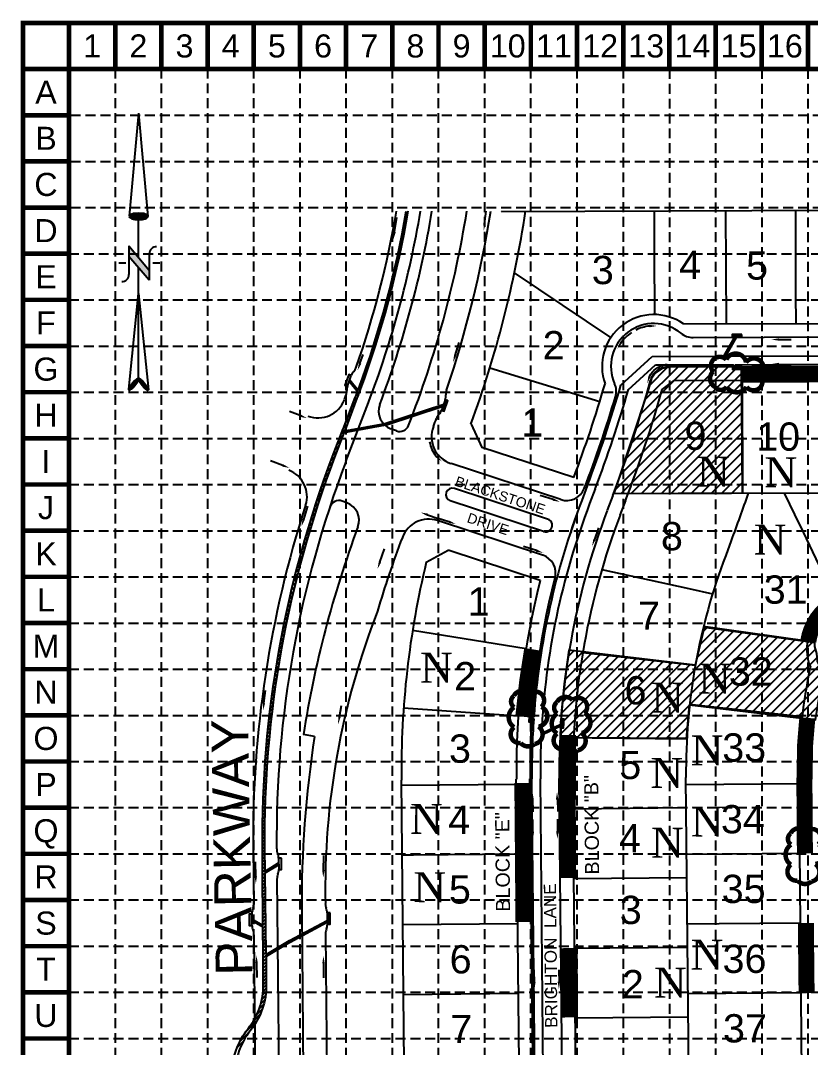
# Model space of a CAD drawing. Header units: feet. Extents: x 2468808 to 2471949, y 7110842 to 7112807.
# Drawn here: x 2468808 to 2469646, y 7111717 to 7112807 of the extents above; entities that cross this region are included whole.
import ezdxf
from ezdxf.enums import TextEntityAlignment as Align

# ---------------------------------------------------------------- set-up
doc = ezdxf.new("R2010")
doc.units = ezdxf.units.FT
doc.header["$LTSCALE"] = 35
doc.header["$MEASUREMENT"] = 0
doc.linetypes.add('HIDDEN', pattern=[0.375, 0.25, -0.125])
doc.linetypes.add('PHANTOM2', pattern=[3.15, 1.9, -0.25, 0.25, -0.25, 0.25, -0.25])
for name, color, linetype in [('AROW', 250, 'CONTINUOUS'), ('BASE', 7, 'CONTINUOUS'), ('BDY', 250, 'PHANTOM2'), ('BLOCKNO', 250, 'CONTINUOUS'), ('EROSION BLANKET', 84, 'CONTINUOUS'), ('EXIST', 250, 'CONTINUOUS'), ('EXPVMT', 250, 'CONTINUOUS'), ('EXSTM', 250, 'CONTINUOUS'), ('FLOW', 250, 'CONTINUOUS'), ('GRID', 254, 'HIDDEN'), ('INLET PROTECTION', 5, 'CONTINUOUS'), ('LOT', 250, 'CONTINUOUS'), ('LOTNO', 250, 'CONTINUOUS'), ('NARROW', 7, 'CONTINUOUS'), ('Newcastle homesites', 194, 'CONTINUOUS'), ('PVMT', 250, 'CONTINUOUS'), ('SODDED LOT', 2, 'CONTINUOUS'), ('SROW', 250, 'CONTINUOUS'), ('STM', 1, 'CONTINUOUS'), ('STRNAMES', 250, 'CONTINUOUS')]:
    doc.layers.add(name, color=color, linetype=linetype)
doc.styles.add('NEWCASTLE', font='TIMES.TTF')
doc.styles.get("Standard").update_dxf_attribs({"font": 'ARIAL.TTF'})
pattern_1 = [(135, (2469969.21754, 7111311.09382), (-0.176776695, -0.176776695), [])]
pattern_2 = [(45, (2468945.1661, 7111828.20732), (-0.176776695, 0.176776695), [])]

# ---------------------------------------------------------------- blocks, each defined once
blk = doc.blocks.new('1DB')
at = {"layer": 'FLOW'}
for p, q in [((6.2, 13), (20.1, 13)), ((6.2, -13.5), (20.1, -13.5))]:
    blk.add_line(p, q, dxfattribs=at)
for points in [[(7.3, 11.7), (7.3, 14.3), (-0.6, 13)], [(7.3, -14.3), (7.3, -11.7), (-0.6, -13)]]:
    blk.add_solid(points, dxfattribs=at)
blk = doc.blocks.new('North Arrow')
at = {"layer": 'NARROW'}
for p, q in [((32.43, 3.06), (32.43, 4.63)), ((28.77, -2.09), (34.02, 2.32)), ((36.18, 2.33), (30.46, 2.33)), ((36.16, 2.32), (31.04, -2.09)), ((0, 0), (22.36, 2)), ((0, 0), (22.33, -2.02)), ((39.1, 0.01), (59.96, 2.11)), ((31.2, -0.05), (21.66, -0.05)), ((21.66, -0.05), (21.66, -0.05)), ((28.77, -2.09), (34.95, -2.09)), ((57.45, -0.05), (33.41, -0.05)), ((59.83, -2.14), (39.04, -0.01)), ((57.69, -0.03), (57.77, -0.01)), ((57.77, -0.05), (57.69, -0.03)), ((32.43, -4.26), (32.43, -2.8))]:
    blk.add_line(p, q, dxfattribs=at)
blk.add_lwpolyline([(22.36, -2.03), (22.59, -1.93, 0.091577), (22.87, -1.44, 0.048306), (23.03, -0.75), (23.07, -0.01), (23.01, 0.82, 0.048306), (22.87, 1.42, 0.091577), (22.59, 1.91), (22.36, 2.01), (22.14, 1.91, 0.091577), (21.86, 1.42, 0.048306), (21.72, 0.82), (21.66, -0.01), (21.72, -0.83, 0.048306), (21.86, -1.44, 0.091577), (22.14, -1.93)], format="xyb", close=True, dxfattribs=at)
for points in [[(57.46, -0.03), (57.44, 0.08, -0.066818), (57.67, 0.47, -0.03073), (58.01, 0.84), (58.52, 1.29), (59.07, 1.7, -0.03073), (59.5, 1.95, -0.066818), (59.93, 2.1), (60.04, 2.06)], [(60.04, 2.06), (60.05, 1.95, -0.066818), (59.82, 1.56, -0.03073), (59.43, 1.14), (58.97, 0.74), (58.42, 0.33, -0.03073), (57.99, 0.08, -0.036692), (57.76, -0.02)], [(57.46, -0.04), (57.44, -0.15, 0.066818), (57.67, -0.54, 0.03073), (58.01, -0.9), (58.52, -1.36), (59.07, -1.77, 0.03073), (59.5, -2.02, 0.066818), (59.93, -2.17), (60.04, -2.13)], [(60.04, -2.13), (60.05, -2.01, 0.066818), (59.82, -1.63, 0.03073), (59.43, -1.2), (58.97, -0.8), (58.42, -0.4, 0.03073), (57.99, -0.15, 0.036692), (57.76, -0.05)]]:
    blk.add_lwpolyline(points, format="xyb", dxfattribs=at)
for centre, start, end in [((30.46, 3.86), 178.8769, 270), ((34.95, -3.62), 358.8769, 90)]:
    blk.add_arc(centre, 1.53, start, end, dxfattribs=at)
for points in [[(31.05, -2.09), (36.15, 2.36), (28.75, -2.06), (34.01, 2.36)], [(23.03, -0.76), (21.67, -0.05), (23.07, -0.05), (21.72, 0.82)], [(23.07, -0.05), (21.72, 0.82), (23.02, 0.75), (21.85, 1.42)], [(23.02, 0.75), (21.85, 1.42), (22.87, 1.44), (22.14, 1.91)], [(22.87, 1.44), (22.14, 1.91), (22.59, 1.91), (22.36, 2)], [(57.44, 0.08), (57.7, -0.01), (57.5, 0.21), (57.77, -0.01)], [(57.45, -0.04), (57.69, -0.02), (57.44, 0.08), (57.7, -0.01)], [(57.5, 0.21), (57.77, -0.01), (57.6, 0.39), (57.94, 0.06)], [(57.6, 0.39), (57.94, 0.06), (57.68, 0.5), (58.07, 0.13)], [(57.68, 0.5), (58.07, 0.13), (57.84, 0.66), (58.29, 0.26)], [(57.84, 0.66), (58.29, 0.26), (58.03, 0.86), (58.52, 0.41)], [(58.03, 0.86), (58.52, 0.41), (58.26, 1.07), (58.73, 0.57)], [(58.26, 1.07), (58.73, 0.57), (58.52, 1.3), (59.05, 0.81)], [(58.52, 1.3), (59.05, 0.81), (58.7, 1.42), (59.26, 0.99)], [(59.26, 1), (58.69, 1.42), (59.45, 1.15), (59, 1.65)], [(59.45, 1.15), (59, 1.65), (59.62, 1.34), (59.28, 1.82)], [(59.62, 1.34), (59.28, 1.82), (59.81, 1.55), (59.49, 1.95)], [(59.81, 1.55), (59.49, 1.95), (59.93, 1.73), (59.69, 2.04)], [(59.93, 1.73), (59.69, 2.04), (60.05, 1.94), (59.93, 2.1)], [(60.05, 1.94), (59.93, 2.1), (60.04, 2.06)], [(22.87, -1.44), (21.72, -0.87), (23.03, -0.76), (21.67, -0.05)], [(22.58, -1.93), (21.86, -1.45), (22.87, -1.44), (21.72, -0.87)], [(22.36, -2.01), (22.14, -1.93), (22.58, -1.93), (21.86, -1.45)], [(57.44, -0.14), (57.69, -0.02), (57.45, -0.04), (57.69, -0.02)], [(57.46, -0.19), (57.7, -0.03), (57.44, -0.14), (57.69, -0.02)], [(57.53, -0.33), (57.76, -0.05), (57.46, -0.19), (57.7, -0.03)], [(57.63, -0.48), (57.9, -0.1), (57.53, -0.33), (57.76, -0.05)], [(57.78, -0.66), (58.09, -0.2), (57.63, -0.48), (57.9, -0.1)], [(57.97, -0.87), (58.34, -0.35), (57.78, -0.66), (58.09, -0.2)], [(58.24, -1.11), (58.61, -0.54), (57.97, -0.87), (58.34, -0.35)], [(58.61, -1.43), (58.93, -0.77), (58.24, -1.11), (58.61, -0.54)], [(58.91, -1.64), (59.2, -1), (58.61, -1.43), (58.93, -0.77)], [(59.12, -1.79), (59.57, -1.36), (58.92, -1.65), (59.2, -1.01)], [(59.35, -1.93), (59.81, -1.62), (59.12, -1.79), (59.57, -1.36)], [(59.54, -1.32), (59.41, -1.18), (59.21, -1.01)], [(59.58, -2.05), (59.93, -1.79), (59.35, -1.93), (59.81, -1.62)], [(59.78, -2.13), (60.05, -2.01), (59.58, -2.05), (59.93, -1.79)], [(59.92, -2.17), (60.04, -2.13), (59.78, -2.13), (60.05, -2.01)]]:
    blk.add_solid(points, dxfattribs=at)

msp = doc.modelspace()

# ---------------------------------------------------------------- hatches: boundary and pattern name
at = {"layer": 'SODDED LOT'}
h = msp.add_hatch(dxfattribs=at)
h.set_pattern_fill('ANSI31', color=256, scale=60, style=0)
h.paths.add_polyline_path([(2471074.5, 7112290.2), (2471164.6, 7112290.5), (2471164, 7112435), (2471074.1, 7112434.7)])
edge = h.paths.add_edge_path()
edge.add_line((2471343.8, 7111971.4), (2471344.7, 7112114.9))
edge.add_line((2471344.7, 7112114.9), (2471539.9, 7112116.2))
edge.add_arc((2471540, 7112097.8), 18.4, 0.6652, 90.3626, ccw=False)
edge.add_line((2471558.3, 7112098), (2471558.4, 7111971.6))
edge.add_line((2471558.4, 7111971.6), (2471343.8, 7111971.4))
h.paths.add_polyline_path([(2471734, 7111796.9), (2471589.9, 7111797.2), (2471589.6, 7111707.8), (2471734, 7111707.3)])
h.paths.add_polyline_path([(2471256.5, 7111650.5), (2471346.6, 7111651.4), (2471345.3, 7111794.4), (2471256.1, 7111794.9)])
h.paths.add_polyline_path([(2470896.1, 7111649.7), (2470986.2, 7111650.2), (2470985.8, 7111794.1), (2470895.5, 7111793.8)])
h.paths.add_polyline_path([(2471075.9, 7111650), (2471166.4, 7111650.4), (2471166, 7111506.4), (2471076.3, 7111505.2)])
edge = h.paths.add_edge_path()
edge.add_line((2470616.6, 7111503.8), (2470614.6, 7111613.5))
edge.add_line((2470614.6, 7111613.5), (2470752, 7111614.5))
edge.add_line((2470752, 7111614.5), (2470752.5, 7111524.2))
edge.add_arc((2470733, 7111524.1), 19.5, -88.4919, 0.3567, ccw=False)
edge.add_line((2470733.5, 7111504.6), (2470623.7, 7111504.2))
edge.add_line((2470623.7, 7111504.2), (2470616.6, 7111503.8))
h.paths.add_polyline_path([(2470463.6, 7111603.2), (2470613, 7111603.4), (2470612.9, 7111756.9), (2470462.9, 7111757.4)])
h.paths.add_polyline_path([(2469852.6, 7111706.2), (2469854.1, 7111571.6), (2469927.9, 7111571.6), (2469926.6, 7111706)])
edge = h.paths.add_edge_path()
edge.add_line((2470297.3, 7111740.5), (2470297.3, 7111842))
edge.add_line((2470297.3, 7111842), (2470411.9, 7111842.4))
edge.add_arc((2470411.9, 7111823), 19.4, 2.0481, 90.236, ccw=False)
edge.add_line((2470431.4, 7111823.7), (2470431.8, 7111741))
edge.add_line((2470431.8, 7111741), (2470297.3, 7111740.5))
h.paths.add_polyline_path([(2470148.9, 7111841.3), (2470149.5, 7111666.1), (2470223.6, 7111666.4), (2470222.9, 7111841.7)])
h.paths.add_polyline_path([(2470001.1, 7111840.8), (2469926.2, 7111840.4), (2469926.8, 7111706.4), (2470001.5, 7111706.6)])
h.paths.add_polyline_path([(2469683.7, 7111706.2), (2469852.2, 7111706.2), (2469851.4, 7111840.1), (2469708.6, 7111840.1), (2469694.2, 7111838.7), (2469687, 7111833.8), (2469682.2, 7111824.5), (2469681.4, 7111811.1), (2469682.4, 7111706.1)])
h.paths.add_polyline_path([(2469381, 7112045.7), (2469514.3, 7112044.5), (2469517.5, 7112080.6), (2469651.2, 7112064.4), (2469658.5, 7112108.2), (2469658.5, 7112116.8), (2469656.5, 7112120), (2469653.2, 7112126.9), (2469652.8, 7112135.1), (2469650.4, 7112142.4), (2469650.4, 7112146.4), (2469533, 7112162.7), (2469523.6, 7112122.5), (2469389.5, 7112138.3), (2469384.7, 7112102.6), (2469381.4, 7112070.9)])
h.paths.add_polyline_path([(2470183.6, 7112307.1), (2470258.3, 7112308.1), (2470258, 7112441), (2470183, 7112441)])
h.paths.add_polyline_path([(2470033.7, 7112306.6), (2470108.6, 7112307.6), (2470107.6, 7112441.3), (2470033, 7112441)])
h.paths.add_polyline_path([(2469731.5, 7112305.7), (2469808.5, 7112305.9), (2469807.9, 7112440.4), (2469731.1, 7112440.1)])
h.paths.add_polyline_path([(2469437.2, 7112304.7), (2469573.7, 7112305.3), (2469572.9, 7112439.8), (2469497.1, 7112438.9), (2469488.7, 7112437.5), (2469481.6, 7112432.7), (2469477.4, 7112427), (2469474.2, 7112416)])
h.paths.add_polyline_path([(2470320.4, 7112607.5), (2470321.1, 7112473.2), (2470245.5, 7112472.9), (2470245.1, 7112607)])
h.paths.add_polyline_path([(2470255.7, 7112007.2), (2470416.4, 7112007.9), (2470430.9, 7112007.8), (2470430.5, 7112122.8), (2470430.5, 7112123.9), (2470430.3, 7112125.5), (2470430, 7112126.7), (2470429.9, 7112127.2), (2470429.6, 7112128.2), (2470429.5, 7112128.7), (2470429, 7112130.2), (2470428.3, 7112131.6), (2470427.4, 7112133), (2470426.6, 7112134.3), (2470425.6, 7112135.6), (2470424.5, 7112136.7), (2470423.4, 7112137.7), (2470422, 7112138.8), (2470420.8, 7112139.5), (2470419.2, 7112140.4), (2470417.8, 7112141), (2470416.4, 7112141.5), (2470415.1, 7112141.9), (2470413.1, 7112142.2), (2470411.7, 7112142.4), (2470255.7, 7112141.7)])
h.paths.add_polyline_path([(2470605.1, 7112373.6), (2470460.6, 7112373.3), (2470460.5, 7112450.6), (2470529.8, 7112450.1), (2470605, 7112450.5)])
at = {"layer": 'STM'}
h = msp.add_hatch(dxfattribs=at)
h.set_pattern_fill('ANSI31', color=5, scale=2, style=0)
h.set_pattern_definition(pattern_2)
h.paths.add_polyline_path([(2469573, 7112473.6), (2469563, 7112473.5), (2469563, 7112470.5), (2469573, 7112470.6)])
h = msp.add_hatch(dxfattribs=at)
h.set_pattern_fill('ANSI31', color=5, scale=2, style=0)
h.set_pattern_definition(pattern_2)
h.paths.add_polyline_path([(2469573.1, 7112439.6), (2469563.1, 7112439.5), (2469563.1, 7112436.5), (2469573.1, 7112436.6)])
h = msp.add_hatch(dxfattribs=at)
h.set_pattern_fill('ANSI31', color=5, scale=2, angle=90, style=0)
h.set_pattern_definition(pattern_1)
h.paths.add_polyline_path([(2469261.2, 7112403.3), (2469258.3, 7112404.3), (2469254.3, 7112393), (2469257.2, 7112392)])
h = msp.add_hatch(dxfattribs=at)
h.set_pattern_fill('ANSI31', color=5, scale=2, angle=90, style=0)
h.set_pattern_definition(pattern_1)
h.paths.add_polyline_path([(2469350, 7112062.2), (2469350.7, 7112072.2), (2469347.7, 7112072.4), (2469347, 7112062.5)])
h = msp.add_hatch(dxfattribs=at)
h.set_pattern_fill('ANSI31', color=5, scale=2, angle=90, style=0)
h.set_pattern_definition(pattern_1)
h.paths.add_polyline_path([(2469380.7, 7112055.8), (2469381.3, 7112065.8), (2469384.3, 7112065.6), (2469383.6, 7112055.6)])
h = msp.add_hatch(dxfattribs=at)
h.set_pattern_fill('ANSI31', color=5, scale=2, style=0)
h.set_pattern_definition([(45, (2467954.68205, 7111135.87366), (-0.176776695, 0.176776695), [])])
h.paths.add_polyline_path([(2469136.1, 7111859.6), (2469133.1, 7111859.6), (2469133.3, 7111847.6), (2469136.3, 7111847.6)])

# ---------------------------------------------------------------- linework, layer by layer
at = {"layer": 'AROW', "color": 7}
for p, q in [((2469285.7, 7112378.2), (2469297.3, 7112353.7)), ((2469394.8, 7112321.6), (2469297.3, 7112353.7)), ((2469452.5, 7112304.6), (2470415.4, 7112307.9)), ((2469561.9, 7112254.8), (2469556, 7112239.1)), ((2469238.3, 7112232), (2469261.4, 7112244.5)), ((2469359.1, 7112212.3), (2469261.4, 7112244.5)), ((2469517.5, 7111624.6), (2469513.8, 7112003.4)), ((2469214.7, 7111698.8), (2469211.8, 7112000.5))]:
    msp.add_line(p, q, dxfattribs=at)
for centre, radius, start, end in [((2468172.2, 7112783.7), 1185, 339.9917, 351.2932), ((2468172.2, 7112783.7), 1487, 339.1649, 341.2257), ((2470158.8, 7112009.6), 947, 166.4222, 180.5521), ((2470158.8, 7112009.6), 645, 159.1635, 180.5521)]:
    msp.add_arc(centre, radius, start, end, dxfattribs=at)
at = {"layer": 'BASE', "const_width": 4.9}
for points in [[(2468810.2, 7110844.3), (2471946.2, 7110844.3), (2471946.2, 7112804.3), (2468810.2, 7112804.3)], [(2468859.2, 7110893.3), (2471897.2, 7110893.3), (2471897.2, 7112755.3), (2468859.2, 7112755.3)]]:
    msp.add_lwpolyline(points, close=True, dxfattribs=at)
for points in [[(2468859.2, 7112755.3), (2468859.2, 7112804.3)], [(2468908.2, 7112755.3), (2468908.2, 7112804.3)], [(2468957.2, 7112755.3), (2468957.2, 7112804.3)], [(2469006.2, 7112755.3), (2469006.2, 7112804.3)], [(2469055.2, 7112755.3), (2469055.2, 7112804.3)], [(2469104.2, 7112755.3), (2469104.2, 7112804.3)], [(2469153.2, 7112755.3), (2469153.2, 7112804.3)], [(2469202.2, 7112755.3), (2469202.2, 7112804.3)], [(2469251.2, 7112755.3), (2469251.2, 7112804.3)], [(2469300.2, 7112755.3), (2469300.2, 7112804.3)], [(2469349.2, 7112755.3), (2469349.2, 7112804.3)], [(2469398.2, 7112755.3), (2469398.2, 7112804.3)], [(2469447.2, 7112755.3), (2469447.2, 7112804.3)], [(2469496.2, 7112755.3), (2469496.2, 7112804.3)], [(2469545.2, 7112755.3), (2469545.2, 7112804.3)], [(2469594.2, 7112755.3), (2469594.2, 7112804.3)], [(2469643.2, 7112755.3), (2469643.2, 7112804.3)], [(2468859.2, 7112755.3), (2468810.2, 7112755.3)], [(2468859.2, 7112706.3), (2468810.2, 7112706.3)], [(2468859.2, 7112657.3), (2468810.2, 7112657.3)], [(2468859.2, 7112608.3), (2468810.2, 7112608.3)], [(2468859.2, 7112559.3), (2468810.2, 7112559.3)], [(2468859.2, 7112510.3), (2468810.2, 7112510.3)], [(2468859.2, 7112461.3), (2468810.2, 7112461.3)], [(2468859.2, 7112412.3), (2468810.2, 7112412.3)], [(2468859.2, 7112363.3), (2468810.2, 7112363.3)], [(2468859.2, 7112314.3), (2468810.2, 7112314.3)], [(2468859.2, 7112265.3), (2468859.2, 7112314.3)], [(2468859.2, 7112265.3), (2468810.2, 7112265.3)], [(2468859.2, 7112216.3), (2468810.2, 7112216.3)], [(2468859.2, 7112167.3), (2468810.2, 7112167.3)], [(2468859.2, 7112118.3), (2468810.2, 7112118.3)], [(2468859.2, 7112069.3), (2468810.2, 7112069.3)], [(2468859.2, 7112020.3), (2468810.2, 7112020.3)], [(2468859.2, 7111971.3), (2468810.2, 7111971.3)], [(2468859.2, 7111922.3), (2468810.2, 7111922.3)], [(2468859.2, 7111873.3), (2468810.2, 7111873.3)], [(2468859.2, 7111824.3), (2468810.2, 7111824.3)], [(2468859.2, 7111775.3), (2468810.2, 7111775.3)], [(2468859.2, 7111726.3), (2468810.2, 7111726.3)]]:
    msp.add_lwpolyline(points, dxfattribs=at)
at = {"layer": 'BDY', "color": 7, "linetype": 'Continuous'}
msp.add_line((2469318.2, 7112604.2), (2470604.4, 7112608.6), dxfattribs=at)
at = {"layer": 'EROSION BLANKET', "const_width": 17}
for points in [[(2469730.8, 7112431.3), (2469573.4, 7112430.9)], [(2469741, 7112179.3), (2469737.1, 7112179.3), (2469735.3, 7112179.7), (2469732.5, 7112181.5), (2469727.2, 7112185), (2469718.8, 7112189.9), (2469711.6, 7112192.4), (2469703.1, 7112194.1), (2469693.6, 7112194.5), (2469685.1, 7112193.4), (2469676.6, 7112190.6), (2469668.6, 7112186.4), (2469660.2, 7112180.1), (2469657.4, 7112177.4), (2469653.1, 7112172), (2469650.2, 7112167.3), (2469646.9, 7112160.1), (2469645, 7112154.6), (2469644.1, 7112150.4), (2469643.7, 7112147.9)], [(2469341.2, 7112067.8), (2469345.4, 7112105.9), (2469350.6, 7112139.4)], [(2469639.5, 7111996.3), (2469639.7, 7112011.3), (2469640.3, 7112039.4), (2469642.6, 7112066.6)], [(2469388.4, 7111970.3), (2469388.7, 7112048.3)], [(2469341.4, 7111849.9), (2469340.2, 7111997.4)], [(2469640, 7111922.7), (2469639.5, 7111996.5)], [(2469388.4, 7111970.3), (2469388.7, 7111896.6)], [(2469641.8, 7111774.4), (2469641, 7111848.9)], [(2469390.4, 7111822.2), (2469390.8, 7111748.6)]]:
    msp.add_lwpolyline(points, dxfattribs=at)
at = {"layer": 'EXIST', "color": 7}
for radius, start, end in [(1160, 351.0998, 351.105), (1185, 351.2932, 351.2942)]:
    msp.add_arc((2468172.2, 7112783.7), radius, start, end, dxfattribs=at)
at = {"layer": 'EXPVMT', "color": 7}
for p, q in [((2469151.3, 7112404.4), (2469153, 7112408.9)), ((2469153, 7112338.6), (2469176.9, 7112401.3)), ((2469054.5, 7111927.3), (2469055.1, 7111868.4)), ((2469079.8, 7111895.6), (2469085.5, 7111305.2)), ((2469055.4, 7111836.4), (2469060.5, 7111305.2))]:
    msp.add_line(p, q, dxfattribs=at)
for points in [[(2469158.7, 7112430.1), (2469155.9, 7112431.1), (2469151.8, 7112419.9), (2469154.6, 7112418.8)], [(2469084.6, 7111917.7), (2469081.6, 7111917.6), (2469081.7, 7111905.6), (2469084.7, 7111905.7)], [(2469053.2, 7111858.3), (2469050.2, 7111858.3), (2469050.3, 7111846.3), (2469053.3, 7111846.3)]]:
    msp.add_lwpolyline(points, close=True, dxfattribs=at)
for centre, radius, start, end in [((2468172.2, 7112783.7), 1050, 340.8274, 350.1644), ((2468172.2, 7112783.7), 1075, 339.1649, 350.3953), ((2469151.7, 7112443.1), 13, 317.9316, 340.8274), ((2469171, 7112425.7), 13, 137.9316, 159.9571), ((2469166.8, 7112414.4), 13, 159.9571, 181.9881), ((2469140.9, 7112413.5), 13, 339.1649, 1.9881), ((2469123.3, 7112415), 30, 249.1649, 339.1649), ((2470204.4, 7111938.4), 1125, 159.1649, 180.5525), ((2469081.7, 7112301.4), 30, 342.086, 69.1649), ((2470204.4, 7111938.4), 1150, 162.086, 180.554), ((2469092.5, 7111927.7), 13, 180.5525, 203.1739), ((2469068.6, 7111917.5), 13, 0.554, 23.1739), ((2469068.7, 7111905.5), 13, 337.9342, 0.554), ((2469092.8, 7111895.7), 13, 157.9342, 180.554), ((2469066.2, 7111858.5), 13, 157.9342, 180.554), ((2469042.1, 7111868.2), 13, 337.9342, 0.554), ((2469066.3, 7111846.5), 13, 180.554, 203.1739), ((2469042.4, 7111836.2), 13, 0.554, 23.1739)]:
    msp.add_arc(centre, radius, start, end, dxfattribs=at)
at = {"layer": 'EXSTM', "color": 7}
for p, q in [((2469216.1, 7112598.9), (2469218.2, 7112601.1)), ((2469214.5, 7112590.3), (2469216.7, 7112592.5)), ((2469215.3, 7112594.6), (2469217.5, 7112596.8)), ((2469212, 7112577.2), (2469214.2, 7112579.4)), ((2469212.9, 7112581.6), (2469215.1, 7112583.8)), ((2469213.7, 7112585.9), (2469215.9, 7112588.1)), ((2469210.2, 7112568.3), (2469212.4, 7112570.5)), ((2469211.1, 7112572.7), (2469213.3, 7112575)), ((2469208.3, 7112559.3), (2469210.6, 7112561.6)), ((2469209.3, 7112563.8), (2469211.5, 7112566.1)), ((2469205.2, 7112545.7), (2469207.6, 7112548)), ((2469206.3, 7112550.2), (2469208.6, 7112552.6)), ((2469207.3, 7112554.8), (2469209.6, 7112557.1)), ((2469203.1, 7112536.4), (2469205.4, 7112538.8)), ((2469204.2, 7112541.1), (2469206.5, 7112543.4)), ((2469199.6, 7112522.3), (2469202, 7112524.8)), ((2469200.8, 7112527.1), (2469203.2, 7112529.5)), ((2469201.9, 7112531.8), (2469204.3, 7112534.1)), ((2469197.1, 7112512.8), (2469199.6, 7112515.2)), ((2469198.4, 7112517.6), (2469200.8, 7112520)), ((2469194.5, 7112503.1), (2469197, 7112505.6)), ((2469195.8, 7112508), (2469198.3, 7112510.4)), ((2469191.8, 7112493.3), (2469194.3, 7112495.8)), ((2469193.2, 7112498.2), (2469195.7, 7112500.7)), ((2469188.9, 7112483.3), (2469191.5, 7112485.9)), ((2469190.3, 7112488.3), (2469192.9, 7112490.9)), ((2469184.3, 7112468.1), (2469186.9, 7112470.8)), ((2469185.8, 7112473.2), (2469188.5, 7112475.9)), ((2469187.4, 7112478.3), (2469190, 7112480.9)), ((2469181, 7112457.7), (2469183.7, 7112460.5)), ((2469182.6, 7112462.9), (2469185.3, 7112465.6)), ((2469177.5, 7112447.2), (2469180.3, 7112450)), ((2469179.3, 7112452.5), (2469182, 7112455.2)), ((2469173.8, 7112436.5), (2469176.7, 7112439.3)), ((2469175.7, 7112441.9), (2469178.5, 7112444.7)), ((2469170, 7112425.6), (2469172.9, 7112428.5)), ((2469171.9, 7112431), (2469174.8, 7112433.9)), ((2469156.8, 7112423), (2469158, 7112424.2)), ((2469158.3, 7112421), (2469159.6, 7112422.2)), ((2469159.9, 7112419), (2469161.1, 7112420.3)), ((2469161.5, 7112417), (2469162.7, 7112418.3)), ((2469163, 7112415.1), (2469164.3, 7112416.3)), ((2469164.6, 7112413.1), (2469168.9, 7112417.4)), ((2469168, 7112420), (2469170.9, 7112422.9)), ((2469161.4, 7112402.8), (2469164.9, 7112406.3)), ((2469163.6, 7112408.6), (2469167, 7112412)), ((2469157.1, 7112391.4), (2469160.5, 7112394.9)), ((2469159.2, 7112397.1), (2469162.7, 7112400.6)), ((2469152.7, 7112380), (2469156.2, 7112383.5)), ((2469154.9, 7112385.7), (2469158.4, 7112389.2)), ((2469148.2, 7112368.4), (2469152.1, 7112372.3)), ((2469150.6, 7112374.3), (2469154, 7112377.8)), ((2469157.3, 7112370.5), (2469159.5, 7112372.7)), ((2469161.7, 7112371.3), (2469163.8, 7112373.4)), ((2469166, 7112372), (2469168.1, 7112374.2)), ((2469170.3, 7112372.8), (2469172.4, 7112375)), ((2469174.6, 7112373.6), (2469176.8, 7112375.8)), ((2469178.9, 7112374.4), (2469181.1, 7112376.5)), ((2469183.2, 7112375.1), (2469185.4, 7112377.3)), ((2469187.5, 7112375.9), (2469189.7, 7112378.1)), ((2469191.8, 7112376.7), (2469194, 7112378.9)), ((2469146, 7112362.7), (2469149.9, 7112366.6)), ((2469153, 7112369.7), (2469155.2, 7112371.9)), ((2469141.7, 7112351.3), (2469145.5, 7112355.1)), ((2469143.8, 7112357), (2469147.7, 7112360.9)), ((2469137.3, 7112339.9), (2469141.2, 7112343.7)), ((2469139.5, 7112345.6), (2469143.4, 7112349.4)), ((2469133.2, 7112328.6), (2469137, 7112332.4)), ((2469135.2, 7112334.2), (2469139, 7112338)), ((2469129.2, 7112317.6), (2469132.9, 7112321.3)), ((2469131.2, 7112323.1), (2469134.9, 7112326.8)), ((2469125.5, 7112306.8), (2469129.1, 7112310.4)), ((2469127.3, 7112312.2), (2469131, 7112315.8)), ((2469121.9, 7112296.1), (2469125.4, 7112299.7)), ((2469123.7, 7112301.4), (2469127.2, 7112305)), ((2469118.5, 7112285.7), (2469122, 7112289.1)), ((2469120.2, 7112290.9), (2469123.7, 7112294.4)), ((2469115.2, 7112275.3), (2469118.7, 7112278.8)), ((2469116.8, 7112280.5), (2469120.3, 7112283.9)), ((2469110.7, 7112260.2), (2469114, 7112263.5)), ((2469112.1, 7112265.2), (2469115.5, 7112268.5)), ((2469113.7, 7112270.2), (2469117.1, 7112273.6)), ((2469107.8, 7112250.2), (2469111.1, 7112253.5)), ((2469109.2, 7112255.2), (2469112.5, 7112258.5)), ((2469105, 7112240.4), (2469108.3, 7112243.6)), ((2469106.4, 7112245.3), (2469109.6, 7112248.5)), ((2469102.4, 7112230.7), (2469105.6, 7112233.9)), ((2469103.7, 7112235.5), (2469106.9, 7112238.7)), ((2469098.7, 7112216.4), (2469101.8, 7112219.5)), ((2469099.9, 7112221.1), (2469103.1, 7112224.3)), ((2469101.2, 7112225.9), (2469104.3, 7112229.1)), ((2469096.4, 7112207), (2469099.5, 7112210.1)), ((2469097.6, 7112211.7), (2469100.6, 7112214.8)), ((2469094.2, 7112197.7), (2469097.2, 7112200.8)), ((2469095.3, 7112202.4), (2469098.3, 7112205.4)), ((2469091.1, 7112184), (2469094, 7112187)), ((2469092.1, 7112188.6), (2469095.1, 7112191.6)), ((2469093.1, 7112193.1), (2469096.1, 7112196.1)), ((2469089.1, 7112175), (2469092.1, 7112177.9)), ((2469090.1, 7112179.5), (2469093, 7112182.4)), ((2469087.3, 7112166.1), (2469090.2, 7112169)), ((2469088.2, 7112170.5), (2469091.1, 7112173.4)), ((2469084.7, 7112152.9), (2469087.5, 7112155.7)), ((2469085.5, 7112157.2), (2469088.4, 7112160.1)), ((2469086.4, 7112161.6), (2469089.3, 7112164.5)), ((2469083, 7112144.1), (2469085.8, 7112147)), ((2469083.8, 7112148.5), (2469086.7, 7112151.3)), ((2469080.7, 7112131.3), (2469083.5, 7112134)), ((2469081.5, 7112135.5), (2469084.3, 7112138.3)), ((2469082.3, 7112139.8), (2469085, 7112142.6)), ((2469078.6, 7112118.5), (2469081.4, 7112121.3)), ((2469079.3, 7112122.8), (2469082.1, 7112125.5)), ((2469080, 7112127), (2469082.8, 7112129.7)), ((2469077.3, 7112110.2), (2469080, 7112112.8)), ((2469078, 7112114.3), (2469080.7, 7112117)), ((2469075.5, 7112097.7), (2469078.2, 7112100.4)), ((2469076.1, 7112101.9), (2469078.8, 7112104.5)), ((2469076.7, 7112106), (2469079.4, 7112108.7)), ((2469074.4, 7112089.5), (2469077, 7112092.2)), ((2469074.9, 7112093.6), (2469077.6, 7112096.3)), ((2469072.8, 7112077.4), (2469075.4, 7112080)), ((2469073.3, 7112081.4), (2469075.9, 7112084)), ((2469073.8, 7112085.5), (2469076.5, 7112088.1)), ((2469071.4, 7112065.3), (2469074, 7112067.9)), ((2469071.9, 7112069.3), (2469074.4, 7112071.9)), ((2469072.3, 7112073.3), (2469074.9, 7112075.9)), ((2469070.1, 7112053.5), (2469072.7, 7112056)), ((2469070.5, 7112057.4), (2469073.1, 7112059.9)), ((2469071, 7112061.4), (2469073.5, 7112063.9)), ((2469069.4, 7112045.6), (2469071.9, 7112048.1)), ((2469069.8, 7112049.5), (2469072.3, 7112052.1)), ((2469068.3, 7112034), (2469070.8, 7112036.5)), ((2469068.7, 7112037.9), (2469071.1, 7112040.3)), ((2469069, 7112041.7), (2469071.5, 7112044.2)), ((2469067.4, 7112022.5), (2469069.9, 7112024.9)), ((2469067.7, 7112026.3), (2469070.2, 7112028.7)), ((2469068, 7112030.1), (2469070.5, 7112032.6)), ((2469066.6, 7112011.1), (2469069.1, 7112013.5)), ((2469066.9, 7112014.9), (2469069.3, 7112017.3)), ((2469067.1, 7112018.7), (2469069.6, 7112021.1)), ((2469066, 7111999.8), (2469068.4, 7112002.2)), ((2469066.2, 7112003.6), (2469068.6, 7112005.9)), ((2469066.4, 7112007.3), (2469068.8, 7112009.7)), ((2469065.4, 7111988.7), (2469067.8, 7111991)), ((2469065.6, 7111992.4), (2469068, 7111994.7)), ((2469065.8, 7111996.1), (2469068.2, 7111998.5)), ((2469065, 7111977.6), (2469067.3, 7111980)), ((2469065.1, 7111981.3), (2469067.5, 7111983.6)), ((2469065.3, 7111985), (2469067.6, 7111987.3)), ((2469064.7, 7111966.7), (2469067, 7111969)), ((2469064.8, 7111970.3), (2469067.1, 7111972.6)), ((2469064.9, 7111974), (2469067.2, 7111976.3)), ((2469064.5, 7111959.5), (2469066.8, 7111961.8)), ((2469064.5, 7111955.9), (2469066.7, 7111958.2)), ((2469064.6, 7111963.1), (2469066.9, 7111965.4)), ((2469064.3, 7111945.1), (2469066.6, 7111947.4)), ((2469064.4, 7111952.3), (2469066.7, 7111954.6)), ((2469064.4, 7111948.7), (2469066.6, 7111951)), ((2469064.3, 7111941.6), (2469066.6, 7111943.9)), ((2469064.3, 7111938.1), (2469066.6, 7111940.3)), ((2469064.3, 7111934.5), (2469066.6, 7111936.8)), ((2469064.3, 7111931), (2469066.6, 7111933.2)), ((2469064.4, 7111927.5), (2469066.6, 7111929.7)), ((2469064.4, 7111924), (2469066.6, 7111926.2)), ((2469064.4, 7111920.5), (2469066.7, 7111922.7)), ((2469064.5, 7111917), (2469066.7, 7111919.2)), ((2469064.5, 7111913.5), (2469066.7, 7111915.7)), ((2469064.4, 7111899.2), (2469071.5, 7111906.3)), ((2469064.4, 7111902.7), (2469066.8, 7111905.2)), ((2469064.5, 7111910), (2469066.8, 7111912.2)), ((2469064.6, 7111906.5), (2469066.8, 7111908.7)), ((2469075.4, 7111906.7), (2469080.8, 7111912.1)), ((2469064.4, 7111895.7), (2469067.2, 7111898.5)), ((2469064.5, 7111892.2), (2469067.2, 7111895)), ((2469067.4, 7111901.8), (2469067.4, 7111901.7)), ((2469064.5, 7111888.7), (2469067.2, 7111891.5)), ((2469064.5, 7111885.2), (2469067.3, 7111888)), ((2469064.6, 7111881.7), (2469067.3, 7111884.5)), ((2469064.6, 7111878.2), (2469067.3, 7111881)), ((2469064.6, 7111874.7), (2469067.4, 7111877.5)), ((2469064.7, 7111871.2), (2469067.4, 7111874)), ((2469064.7, 7111867.7), (2469067.4, 7111870.5)), ((2469064.7, 7111864.2), (2469067.5, 7111866.9)), ((2469064.8, 7111860.7), (2469067.5, 7111863.4)), ((2469064.8, 7111857.2), (2469067.5, 7111859.9)), ((2469053.2, 7111852.7), (2469053.6, 7111853.1)), ((2469054.6, 7111850.5), (2469055.9, 7111851.8)), ((2469056.8, 7111849.2), (2469058.1, 7111850.5)), ((2469059, 7111847.9), (2469060.3, 7111849.2)), ((2469064.8, 7111853.7), (2469067.6, 7111856.4)), ((2469064.9, 7111850.2), (2469067.6, 7111852.9)), ((2469064.9, 7111846.7), (2469067.6, 7111849.4)), ((2469061.2, 7111846.6), (2469062.5, 7111847.9)), ((2469063.5, 7111845.3), (2469064.7, 7111846.5)), ((2469064.9, 7111843.2), (2469067.7, 7111845.9)), ((2469065, 7111839.7), (2469067.7, 7111842.4)), ((2469065, 7111836.2), (2469067.7, 7111838.9)), ((2469065, 7111832.7), (2469067.8, 7111835.4)), ((2469065.1, 7111829.2), (2469067.8, 7111831.9)), ((2469065.1, 7111825.7), (2469067.8, 7111828.4)), ((2469091.2, 7111827.1), (2469093.5, 7111829.3)), ((2469065, 7111815), (2469067.9, 7111817.9)), ((2469065, 7111811.5), (2469070, 7111816.5)), ((2469065.1, 7111822.2), (2469067.9, 7111824.9)), ((2469065.2, 7111818.7), (2469067.9, 7111821.4)), ((2469073.7, 7111816.7), (2469078.8, 7111821.7)), ((2469082.5, 7111821.9), (2469087.5, 7111826.9)), ((2469065, 7111808), (2469068.3, 7111811.2)), ((2469065.1, 7111804.4), (2469068.3, 7111807.7)), ((2469065.1, 7111800.9), (2469068.3, 7111804.2)), ((2469065.1, 7111797.4), (2469068.4, 7111800.7)), ((2469065.2, 7111793.9), (2469068.4, 7111797.2)), ((2469065.2, 7111790.4), (2469068.4, 7111793.7)), ((2469065.2, 7111786.9), (2469068.5, 7111790.2)), ((2469065.3, 7111783.4), (2469068.5, 7111786.7)), ((2469064.5, 7111772.1), (2469068.2, 7111775.8)), ((2469065, 7111776.1), (2469068.5, 7111779.6)), ((2469065.2, 7111779.9), (2469068.5, 7111783.2)), ((2469061, 7111757.9), (2469065.9, 7111762.9)), ((2469062.6, 7111763.1), (2469067, 7111767.5)), ((2469063.7, 7111767.8), (2469067.7, 7111771.8)), ((2469054.4, 7111744.3), (2469062.1, 7111752)), ((2469058.5, 7111751.9), (2469064.4, 7111757.8)), ((2469045.4, 7111731.8), (2469058.6, 7111744.9)), ((2469040.4, 7111723.2), (2469050.7, 7111733.5)), ((2469037.5, 7111716.8), (2469044.2, 7111723.5))]:
    msp.add_line(p, q, dxfattribs=at)
for points in [[(2469032.8, 7111630.3), (2469032.2, 7111688, -0.173392), (2469049.1, 7111736.7, 0.173371), (2469065.3, 7111783.4), (2469065, 7111816.4), (2469065.2, 7111816.4), (2469064.9, 7111844.4), (2469053.2, 7111851.3), (2469053.2, 7111853.4), (2469064.9, 7111846.4), (2469064.3, 7111904.7), (2469064.6, 7111904.7), (2469064.4, 7111927.4, -0.0936), (2469138.9, 7112344), (2469150, 7112373.3), (2469150.1, 7112373.2), (2469162.9, 7112406.6, 0.001471), (2469165.1, 7112412.5), (2469156.3, 7112423.5), (2469157, 7112425.5), (2469165.8, 7112414.4, 0.000322), (2469166.3, 7112415.7), (2469166.4, 7112415.6, 0.046165), (2469217, 7112604.3, 0.046165)], [(2469218.8, 7112604.3, -0.046236), (2469168, 7112415), (2469168.1, 7112415, -0.002276), (2469164.7, 7112405.9), (2469152, 7112372.5), (2469152.1, 7112372.5), (2469151.7, 7112371.2), (2469194.5, 7112379), (2469194.8, 7112377.2), (2469150.9, 7112369.3), (2469141, 7112343.2, 0.0936), (2469066.6, 7111927.4), (2469066.8, 7111904.7), (2469067.1, 7111904.8), (2469067.1, 7111903.6), (2469081.6, 7111912.6), (2469081.7, 7111910.6), (2469067.1, 7111901.6), (2469068, 7111816.4), (2469068.2, 7111816.4), (2469068.2, 7111815.4), (2469093, 7111830.2), (2469093.9, 7111828.7), (2469068.2, 7111813.4), (2469068.5, 7111783.4, -0.173371), (2469051.6, 7111734.7, 0.173392), (2469035.4, 7111688)]]:
    msp.add_lwpolyline(points, format="xyb", dxfattribs=at)
at = {"layer": 'FLOW', "color": 7}
for p, q in [((2469300.1, 7112591.1), (2469301.9, 7112604.5)), ((2469204.6, 7112582.4), (2469206.9, 7112597.6)), ((2469268.9, 7112451.4), (2469273, 7112464.9)), ((2469167.9, 7112442.9), (2469171.2, 7112452.4)), ((2469104.4, 7112387.4), (2469093, 7112391.8)), ((2469085.9, 7112334.6), (2469073.1, 7112339.4)), ((2469372.8, 7112298.3), (2469359.2, 7112302.8)), ((2469108.2, 7112277.3), (2469112.6, 7112291.4)), ((2469239.7, 7112282.1), (2469251, 7112278.4)), ((2469262.3, 7112274.7), (2469251, 7112278.4)), ((2469189, 7112232), (2469193.9, 7112246)), ((2469355.1, 7112244.1), (2469341.5, 7112248.6)), ((2469066, 7112082.3), (2469067.8, 7112095.5)), ((2469146.1, 7112067.7), (2469148.3, 7112079.6)), ((2469129.1, 7111905.1), (2469129.6, 7111920.5)), ((2469057.3, 7111898.4), (2469057.1, 7111913.8)), ((2469058.2, 7111806.4), (2469058.3, 7111791)), ((2469129.2, 7111806.1), (2469129.3, 7111790.7))]:
    msp.add_line(p, q, dxfattribs=at)
msp.add_lwpolyline([(2469475.1, 7112428.9, -0.241183), (2469491.5, 7112441.4)], format="xyb", dxfattribs=at)
for centre, radius, start, end in [((2469479.7, 7112439.7), 43, 96.0947, 116.2781), ((2469479.7, 7112439.7), 43, 123.6898, 143.8731), ((2469273.8, 7112365.1), 32.5, 189.87, 219.6385)]:
    msp.add_arc(centre, radius, start, end, dxfattribs=at)
for points in [[(2469301.4, 7112591), (2469298.9, 7112591.3), (2469299.1, 7112583.4)], [(2469205.9, 7112582.2), (2469203.3, 7112582.6), (2469203.4, 7112574.7)], [(2469475.1, 7112483.8), (2469475.2, 7112481.2), (2469482.9, 7112482.6)], [(2469443.9, 7112465.8), (2469446.1, 7112464.4), (2469441, 7112458.4)], [(2469270.1, 7112451), (2469267.7, 7112451.8), (2469266.7, 7112443.9)], [(2469169.2, 7112442.4), (2469166.7, 7112443.3), (2469165.4, 7112435.5)], [(2469491.4, 7112442.7), (2469491.5, 7112440.1), (2469499.3, 7112441.8)], [(2469476.3, 7112428.5), (2469473.9, 7112429.3), (2469472.7, 7112421.5)], [(2469104.9, 7112388.7), (2469103.9, 7112386.2), (2469111.7, 7112384.7)], [(2469249.7, 7112345.3), (2469247.9, 7112343.4), (2469254.5, 7112339)], [(2469086.4, 7112335.8), (2469085.5, 7112333.3), (2469093.2, 7112331.8)], [(2469373.2, 7112299.6), (2469372.4, 7112297.1), (2469380.2, 7112295.9)], [(2469109.4, 7112276.9), (2469106.9, 7112277.7), (2469105.8, 7112269.8)], [(2469240.1, 7112283.4), (2469239.3, 7112280.9), (2469232.3, 7112284.6)], [(2469262.7, 7112275.9), (2469261.9, 7112273.5), (2469269.7, 7112272.3)], [(2469355.5, 7112245.4), (2469354.7, 7112242.9), (2469362.5, 7112241.7)], [(2469190.3, 7112231.6), (2469187.8, 7112232.5), (2469186.5, 7112224.7)], [(2469067.3, 7112082.1), (2469064.8, 7112082.5), (2469065, 7112074.6)], [(2469147.4, 7112067.4), (2469144.8, 7112067.9), (2469144.7, 7112060)], [(2469130.4, 7111905), (2469127.8, 7111905.1), (2469128.9, 7111897.3)], [(2469056, 7111898.3), (2469058.6, 7111898.4), (2469057.4, 7111890.6)], [(2469056.9, 7111806.4), (2469059.5, 7111806.4), (2469058.1, 7111814.2)], [(2469127.9, 7111806.1), (2469130.5, 7111806.1), (2469129.1, 7111813.9)]]:
    msp.add_solid(points, dxfattribs=at)
at = {"layer": 'GRID', "color": 252, "linetype": 'HIDDEN', "ltscale": 1.2}
for p, q in [((2468908, 7112755.8), (2468908, 7111040.1)), ((2468957, 7112755.8), (2468957, 7111040.1)), ((2469006, 7112755.8), (2469006, 7111040.1)), ((2469055, 7112755.8), (2469055, 7111040.1)), ((2469104, 7112755.8), (2469104, 7111040.1)), ((2469153, 7112755.8), (2469153, 7111040.1)), ((2469202, 7112755.8), (2469202, 7111040.1)), ((2469251, 7112755.8), (2469251, 7111040.1)), ((2469300, 7112755.8), (2469300, 7111040.1)), ((2469349, 7112755.8), (2469349, 7111040.1)), ((2469398, 7112755.8), (2469398, 7111040.1)), ((2469447, 7112755.8), (2469447, 7111040.1)), ((2469496.2, 7112755.3), (2469496.2, 7111040.1)), ((2469545.2, 7112755.3), (2469545.2, 7111040.1)), ((2469594.2, 7112755.3), (2469594.2, 7111040.1)), ((2469643.2, 7112755.3), (2469643.2, 7111040.1)), ((2468861, 7112706.2), (2471899, 7112706.2)), ((2468861, 7112657.2), (2471899, 7112657.2)), ((2468861, 7112608.2), (2471899, 7112608.2)), ((2468859.2, 7112559.3), (2471897.2, 7112559.3)), ((2468859.2, 7112510.3), (2471897.2, 7112510.3)), ((2468859.2, 7112461.3), (2471897.2, 7112461.3)), ((2468859.2, 7112412.3), (2471897.2, 7112412.3)), ((2468859.2, 7112363.3), (2471897.2, 7112363.3)), ((2468859.2, 7112314.3), (2471897.2, 7112314.3)), ((2468859.2, 7112265.3), (2471897.2, 7112265.3)), ((2468859.2, 7112216.3), (2471897.2, 7112216.3)), ((2468859.2, 7112167.3), (2471897.2, 7112167.3)), ((2468859.2, 7112118.3), (2471897.2, 7112118.3)), ((2468859.2, 7112069.3), (2471897.2, 7112069.3)), ((2468859.2, 7112020.3), (2471897.2, 7112020.3)), ((2468859.2, 7111971.3), (2471897.2, 7111971.3)), ((2468859.2, 7111922.3), (2471897.2, 7111922.3)), ((2468859.2, 7111873.3), (2471897.2, 7111873.3)), ((2468859.2, 7111824.3), (2471897.2, 7111824.3)), ((2468859.2, 7111775.3), (2471897.2, 7111775.3)), ((2468859.2, 7111726.3), (2471897.2, 7111726.3))]:
    msp.add_line(p, q, dxfattribs=at)
at = {"layer": 'INLET PROTECTION', "color": 170, "ltscale": 100, "const_width": 4.82}
for points in [[(2469578.1, 7112417.8, 0.520567), (2469578.1, 7112417.8, 0.765195), (2469594.9, 7112425, 0.417879), (2469595.9, 7112439.8, 0.6649), (2469577.5, 7112443.8, 0.744833), (2469556.6, 7112446.9, 0.975642), (2469542.6, 7112434.2, 0.520567), (2469544.9, 7112417.7, 0.520567), (2469556.9, 7112418, 0.540264), (2469578.1, 7112417.8)], [(2469331.4, 7112056.7, 0.520567), (2469331.4, 7112056.7, 0.765195), (2469338.5, 7112039.9, 0.417879), (2469353.3, 7112038.9, 0.6649), (2469357.3, 7112057.4, 0.744833), (2469360.4, 7112078.3, 0.975642), (2469347.7, 7112092.2, 0.520567), (2469331.2, 7112090, 0.520567), (2469331.5, 7112077.9, 0.540264), (2469331.4, 7112056.7)], [(2469377, 7112050, 0.520567), (2469377, 7112050, 0.765195), (2469384.2, 7112033.2, 0.417879), (2469399, 7112032.2, 0.6649), (2469403, 7112050.6, 0.744833), (2469406.1, 7112071.6, 0.975642), (2469393.4, 7112085.5, 0.520567), (2469376.9, 7112083.3, 0.520567), (2469377.2, 7112071.2, 0.540264), (2469377, 7112050)], [(2469625.1, 7111910.8, 0.520567), (2469625.1, 7111910.8, 0.765195), (2469632.3, 7111893.9, 0.417879), (2469647, 7111892.9, 0.6649), (2469651.1, 7111911.4, 0.744833), (2469654.1, 7111932.3, 0.975642), (2469641.4, 7111946.3, 0.520567), (2469624.9, 7111944, 0.520567), (2469625.3, 7111932, 0.540264), (2469625.1, 7111910.8)]]:
    msp.add_lwpolyline(points, format="xyb", close=True, dxfattribs=at)
at = {"layer": 'LOT', "color": 7}
for p, q in [((2469479.9, 7112604.7), (2469480.1, 7112559.4)), ((2469555.9, 7112605), (2469556.3, 7112485)), ((2469629.9, 7112605.2), (2469630.2, 7112516.7)), ((2469480.1, 7112559.4), (2469480.3, 7112494.7)), ((2469434, 7112470.4), (2469331.7, 7112539.1)), ((2469630.2, 7112516.7), (2469630.3, 7112485.2)), ((2469422.3, 7112402.2), (2469305.6, 7112437.8)), ((2469573.4, 7112425.1), (2469573.8, 7112305.1)), ((2469634.9, 7112270.9), (2469618.5, 7112305.2)), ((2469673.3, 7112190.1), (2469634.9, 7112271)), ((2469424.5, 7112224.1), (2469517, 7112203.8)), ((2469516.9, 7112203.8), (2469542, 7112198.3)), ((2469344.2, 7112140), (2469223.7, 7112159.3)), ((2469554.8, 7112160.5), (2469532.4, 7112163.6)), ((2469642.5, 7112148.1), (2469554.7, 7112160.5)), ((2469404.3, 7112135.9), (2469523.7, 7112122.5)), ((2469637, 7112067.6), (2469517.7, 7112080.8)), ((2469335.9, 7112068.3), (2469214.2, 7112076.9)), ((2469394.6, 7112045.9), (2469514.8, 7112044.9)), ((2469333.9, 7111995.9), (2469211.9, 7111994.8)), ((2469633.9, 7111996.7), (2469513.9, 7111995.6)), ((2469394.1, 7111970.2), (2469514.1, 7111971.3)), ((2469224.5, 7111920.9), (2469212.6, 7111920.8)), ((2469334.6, 7111921.9), (2469224.6, 7111920.9)), ((2469634.6, 7111922.7), (2469514.6, 7111921.6)), ((2469394.8, 7111896.2), (2469514.8, 7111897.3)), ((2469335.3, 7111847.9), (2469213.3, 7111846.8)), ((2469548.9, 7111847.9), (2469515.3, 7111847.6)), ((2469635.3, 7111848.7), (2469549.2, 7111847.9)), ((2469395.6, 7111822.2), (2469433, 7111822.5)), ((2469433, 7111822.5), (2469515.5, 7111823.3)), ((2469336, 7111773.9), (2469214, 7111772.8)), ((2469636, 7111774.7), (2469516, 7111773.6)), ((2469396.3, 7111748.2), (2469516.3, 7111749.3))]:
    msp.add_line(p, q, dxfattribs=at)
at = {"layer": 'PVMT', "color": 7}
for p, q in [((2469521.3, 7112470.4), (2470409.2, 7112473.4)), ((2469495.4, 7112439.3), (2470409.4, 7112442.4)), ((2469206.6, 7112371.2), (2469200.5, 7112373.5)), ((2469381, 7112298.3), (2469264.5, 7112336.6)), ((2469366.9, 7112277.6), (2469268.1, 7112310.2)), ((2469153.9, 7112294.9), (2469148.9, 7112296.7)), ((2469259.2, 7112305.7), (2469259.2, 7112305.7)), ((2469362.6, 7112264.3), (2469263.7, 7112296.9)), ((2469436.2, 7112302.6), (2469430.3, 7112286.9)), ((2469361.7, 7112239.3), (2469250.2, 7112276)), ((2469119.7, 7112046.9), (2469107.9, 7112048.8)), ((2469351.2, 7111704.5), (2469348.3, 7112001.8)), ((2469382.5, 7111676.8), (2469379.3, 7112002.1)), ((2469106.1, 7111861), (2469108.2, 7111647.5)), ((2469131.4, 7111837.6), (2469133.2, 7111647.8))]:
    msp.add_line(p, q, dxfattribs=at)
for centre, radius, start, end in [((2468172.2, 7112783.7), 1087, 339.2914, 350.5023), ((2468172.2, 7112783.7), 1123.5, 338.7761, 350.8136), ((2468172.2, 7112783.7), 1148.5, 341.2454, 351.0152), ((2469479.7, 7112439.7), 45.5, 50.6385, 203.9279), ((2469521.2, 7112490.4), 20, 230.6385, 270.1954), ((2469495.4, 7112419.3), 20, 90.1954, 164.6048), ((2468172.2, 7112783.7), 1352.5, 339.1649, 344.6048), ((2469419.8, 7112413.2), 20, 343.4615, 23.9279), ((2469246.1, 7112408.7), 13, 340.4506, 3.6242), ((2469272, 7112410.3), 13, 161.2513, 183.6242), ((2468172.2, 7112783.7), 1321.5, 339.0011, 343.4615), ((2469207.7, 7112392.2), 20, 159.2914, 249.1635), ((2468172.2, 7112783.7), 1148.5, 339.1973, 339.6486), ((2469261.2, 7112379.7), 13, 137.2749, 159.6486), ((2469242.1, 7112397.4), 13, 317.2749, 340.4506), ((2469210.2, 7112380.6), 10, 249.1635, 338.7761), ((2469273.8, 7112365.1), 30, 159.1973, 251.7827), ((2469265.9, 7112303.5), 7, 71.7827, 161.7827), ((2469387.2, 7112317.3), 20, 251.7827, 339.0011), ((2469145.5, 7112287.4), 10, 69.5566, 161.7636), ((2469265.9, 7112303.5), 7, 161.7827, 251.7827), ((2469146.9, 7112276.2), 20, 339.5582, 69.5571), ((2470158.8, 7112009.6), 779.5, 159.1635, 180.5521), ((2469240.9, 7112247.5), 30, 71.7827, 159.2346), ((2469364.8, 7112271), 7, 251.7827, 71.7837), ((2470231.1, 7111872.1), 1137, 159.5582, 171.06), ((2470231.1, 7111872.1), 1089, 159.2346, 163.5915), ((2469355.5, 7112220.3), 20, 345.3033, 71.7827), ((2470158.8, 7112009.6), 810.5, 165.3033, 180.5521), ((2469942.9, 7111884.7), 811.9, 158.6911, 181.0674), ((2470231.1, 7111872.1), 1125, 171.06, 180.5632), ((2469144.1, 7111869.6), 13, 180.1294, 203.0039), ((2469120.1, 7111859.4), 13, 0.5632, 23.0039), ((2469144.4, 7111837.7), 13, 157.9433, 180.5632), ((2469120.3, 7111847.4), 13, 337.9433, 0.5632)]:
    msp.add_arc(centre, radius, start, end, dxfattribs=at)
at = {"layer": 'SODDED LOT'}
for points in [[(2469437.2, 7112304.7), (2469573.7, 7112305.3), (2469572.9, 7112439.8), (2469497.1, 7112438.9), (2469488.7, 7112437.5), (2469481.6, 7112432.7), (2469477.4, 7112427), (2469474.2, 7112416)], [(2469381, 7112045.7), (2469514.3, 7112044.5), (2469517.5, 7112080.6), (2469651.2, 7112064.4), (2469658.5, 7112108.2), (2469658.5, 7112116.8), (2469656.5, 7112120), (2469653.2, 7112126.9), (2469652.8, 7112135.1), (2469650.4, 7112142.4), (2469650.4, 7112146.4), (2469533, 7112162.7), (2469523.6, 7112122.5), (2469389.5, 7112138.3), (2469384.7, 7112102.6), (2469381.4, 7112070.9)]]:
    msp.add_lwpolyline(points, close=True, dxfattribs=at)
at = {"layer": 'SROW', "color": 7}
for p, q in [((2469511.2, 7112484.8), (2470404.8, 7112487.9)), ((2469501.2, 7112424.8), (2470405, 7112427.9)), ((2469488.6, 7112415.1), (2469501.2, 7112424.8)), ((2469449.8, 7112297.4), (2469443.8, 7112281.8)), ((2469336.7, 7111699.9), (2469333.8, 7112001.7)), ((2469396.9, 7111683.2), (2469393.8, 7112002.3)), ((2469637.7, 7111597), (2469633.8, 7112005.3))]:
    msp.add_line(p, q, dxfattribs=at)
for centre, radius, start, end in [((2469479.7, 7112439.7), 55, 55.0986, 199.6843), ((2468237.3, 7112763.4), 1238.8, 339.1082, 343.9666), ((2468172.2, 7112783.7), 1367, 339.1649, 344.3606), ((2470158.8, 7112009.6), 765, 159.1635, 180.5521), ((2470164.6, 7112009.3), 830.8, 165.8518, 180.5256), ((2469697, 7112140.5), 55, 55.0986, 201.3911), ((2470148.8, 7112010), 515, 167.6237, 180.5521)]:
    msp.add_arc(centre, radius, start, end, dxfattribs=at)
at = {"layer": 'STM', "color": 5}
for p, q in [((2469565, 7112470.5), (2469553.5, 7112450.5)), ((2469567, 7112470.5), (2469555.6, 7112450.5)), ((2469444.7, 7112419.9), (2469477.9, 7112450.2)), ((2469477.9, 7112450.2), (2469553.5, 7112450.5)), ((2469555.6, 7112450.5), (2469707.4, 7112451)), ((2469452.6, 7112414.9), (2469481.4, 7112441.2)), ((2469481.4, 7112441.2), (2469564, 7112441.5)), ((2469565.1, 7112439.5), (2469564, 7112441.5)), ((2469566, 7112441.5), (2469711.5, 7112442)), ((2469567.1, 7112439.5), (2469566, 7112441.5)), ((2469194.4, 7112378.9), (2469256.7, 7112399.7)), ((2469195, 7112377.3), (2469256, 7112397.6)), ((2469256, 7112397.6), (2469256.7, 7112399.7)), ((2469194.4, 7112378.9), (2469195, 7112377.3)), ((2469409.1, 7112312.9), (2469403.2, 7112297.2)), ((2469417.5, 7112309.6), (2469411.6, 7112294)), ((2469350.4, 7112068), (2469352.3, 7112067.2)), ((2469350.3, 7112066.5), (2469352.2, 7112065.6)), ((2469380.8, 7112057.9), (2469360.2, 7112048)), ((2469380.9, 7112059.6), (2469360.3, 7112049.7)), ((2469353.9, 7111628.5), (2469350.3, 7112001.8)), ((2469363, 7111624.9), (2469359.3, 7112001.9)), ((2469093, 7111830.2), (2469133.2, 7111851.6)), ((2469093.9, 7111828.6), (2469133.2, 7111849.6)), ((2469133.2, 7111849.6), (2469133.2, 7111851.6)), ((2469093, 7111830.2), (2469093.9, 7111828.6))]:
    msp.add_line(p, q, dxfattribs=at)
for points in [[(2469573, 7112473.6), (2469563, 7112473.5), (2469563, 7112470.5), (2469573, 7112470.6)], [(2469573.1, 7112439.6), (2469563.1, 7112439.5), (2469563.1, 7112436.5), (2469573.1, 7112436.6)], [(2469261.2, 7112403.3), (2469258.3, 7112404.3), (2469254.3, 7112393), (2469257.2, 7112392)], [(2469350, 7112062.2), (2469350.7, 7112072.2), (2469347.7, 7112072.4), (2469347, 7112062.5)], [(2469380.7, 7112055.8), (2469381.3, 7112065.8), (2469384.3, 7112065.6), (2469383.6, 7112055.6)], [(2469136.1, 7111859.6), (2469133.1, 7111859.6), (2469133.3, 7111847.6), (2469136.3, 7111847.6)]]:
    msp.add_lwpolyline(points, close=True, dxfattribs=at)
for centre, radius, start, end in [((2468172.2, 7112783.7), 1323.5, 339.1621, 344.0462), ((2468172.2, 7112783.7), 1332.5, 339.1621, 343.9363), ((2470158.8, 7112009.6), 808.5, 159.1635, 175.9155), ((2470158.8, 7112009.6), 799.5, 159.1635, 177.1257), ((2470158.8, 7112009.6), 808.5, 176.0275, 180.5521), ((2470158.8, 7112009.6), 799.5, 177.248, 180.5521)]:
    msp.add_arc(centre, radius, start, end, dxfattribs=at)

# ---------------------------------------------------------------- block references
at = {"layer": 'BASE', "xscale": 4.900000000372529, "yscale": 4.900000000372529, "zscale": 4.900000000034197, "rotation": 270}
msp.add_blockref('North Arrow', (2468933, 7112708.5), dxfattribs=at)
at = {"layer": 'FLOW', "color": 7}
for p, rotation in [((2469605.2, 7112455.2), 0.195405469581269), ((2469402.1, 7112253.4), 71.56888343395461), ((2469364.4, 7111938.7), 90.5520660367046), ((2469366, 7111779.1), 90.5520660367046)]:
    msp.add_blockref('1DB', p, dxfattribs=dict(at, rotation=rotation))
at = {"layer": 'FLOW', "color": 7, "xscale": -1, "rotation": 90.55206603256065}
msp.add_blockref('1DB', (2469364, 7111987.1), dxfattribs=at)

# ---------------------------------------------------------------- texts
at = {"layer": 'BASE'}
for s, p in [('1', (2468883.7, 7112779.8)), ('2', (2468932.7, 7112779.8)), ('3', (2468981.7, 7112779.8)), ('4', (2469030.7, 7112779.8)), ('5', (2469079.7, 7112779.8)), ('6', (2469128.7, 7112779.8)), ('7', (2469177.7, 7112779.8)), ('8', (2469226.7, 7112779.8)), ('9', (2469275.7, 7112779.8)), ('10', (2469324.7, 7112779.8)), ('11', (2469373.7, 7112779.8)), ('12', (2469422.7, 7112779.8)), ('13', (2469471.7, 7112779.8)), ('14', (2469520.7, 7112779.8)), ('15', (2469569.7, 7112779.8)), ('16', (2469618.7, 7112779.8)), ('A', (2468834.7, 7112730.8)), ('B', (2468834.7, 7112681.8)), ('C', (2468834.7, 7112632.8)), ('D', (2468834.7, 7112583.8)), ('E', (2468834.7, 7112534.8)), ('F', (2468834.7, 7112485.8)), ('G', (2468834.7, 7112436.8)), ('H', (2468834.7, 7112387.8)), ('I', (2468834.7, 7112338.8)), ('J', (2468834.7, 7112289.8)), ('K', (2468834.7, 7112240.8)), ('L', (2468834.7, 7112191.8)), ('M', (2468834.7, 7112142.8)), ('N', (2468834.7, 7112093.8)), ('O', (2468834.7, 7112044.8)), ('P', (2468834.7, 7111995.8)), ('Q', (2468834.7, 7111946.8)), ('R', (2468834.7, 7111897.8)), ('S', (2468834.7, 7111848.8)), ('T', (2468834.7, 7111799.8)), ('U', (2468834.7, 7111750.8))]:
    msp.add_text(s, height=24.5, dxfattribs=at).set_placement(p, align=Align.MIDDLE_CENTER)
at = {"layer": 'BLOCKNO', "color": 7}
for s, p in [('BLOCK "B"', (2469413.7, 7111953.1)), ('BLOCK "E"', (2469319.2, 7111913.7))]:
    msp.add_text(s, height=15, rotation=90.5521, dxfattribs=at).set_placement(p, align=Align.MIDDLE)
at = {"layer": 'LOTNO', "color": 7}
for s, p in [('3', (2469425.6, 7112542)), ('4', (2469518.1, 7112547.4)), ('5', (2469589.2, 7112546.6)), ('2', (2469373.4, 7112462.4)), ('1', (2469350.8, 7112380.2)), ('9', (2469523.9, 7112366)), ('10', (2469611.6, 7112365.2)), ('8', (2469498.9, 7112259.5)), ('31', (2469619.6, 7112202.8)), ('1', (2469293.8, 7112190.1)), ('7', (2469474.7, 7112175.1)), ('2', (2469279.5, 7112111.1)), ('32', (2469582.6, 7112115.8)), ('6', (2469460.2, 7112095.9)), ('3', (2469274, 7112034)), ('33', (2469575.6, 7112035.2)), ('5', (2469454.7, 7112016.4)), ('4', (2469273.2, 7111958.3)), ('34', (2469574.2, 7111959.1)), ('4', (2469454.4, 7111938.8)), ('5', (2469273.9, 7111884.3)), ('35', (2469575, 7111885.1)), ('3', (2469455.2, 7111862.8)), ('6', (2469274.7, 7111810.4)), ('36', (2469575.9, 7111810.9)), ('2', (2469457.4, 7111784.2)), ('7', (2469275.4, 7111736.4)), ('37', (2469576.4, 7111737.1))]:
    msp.add_text(s, height=30, dxfattribs=at).set_placement(p, align=Align.MIDDLE)
at = {"layer": 'Newcastle homesites', "color": 194, "style": 'NEWCASTLE'}
for p in [(2469525.5, 7112312.1), (2469597.1, 7112311.4), (2469585.7, 7112240), (2469231.7, 7112104), (2469526.7, 7112092.4), (2469476.8, 7112072.2), (2469518.9, 7112016.2), (2469476.1, 7111992.3), (2469221, 7111943.5), (2469518.9, 7111940.7), (2469476.7, 7111918.2), (2469224.5, 7111871), (2469518.6, 7111799.4), (2469479.8, 7111769.7)]:
    msp.add_text('N', height=31.8, rotation=359.904, dxfattribs=at).set_placement(p)
at = {"layer": 'STRNAMES', "color": 7}
for s, height, rotation, p in [('BLACKSTONE', 10.6, 341.7827, (2469267.8, 7112313.3)), ('DRIVE', 10.6, 341.7827, (2469280.6, 7112274.5)), ('PARKWAY', 39, 91.0333, (2469053.9, 7111793.3)), ('BRIGHTON  LANE', 13, 90.5521, (2469377.4, 7111737.6))]:
    msp.add_text(s, height=height, rotation=rotation, dxfattribs=at).set_placement(p)

doc.saveas('drawing.dxf')
